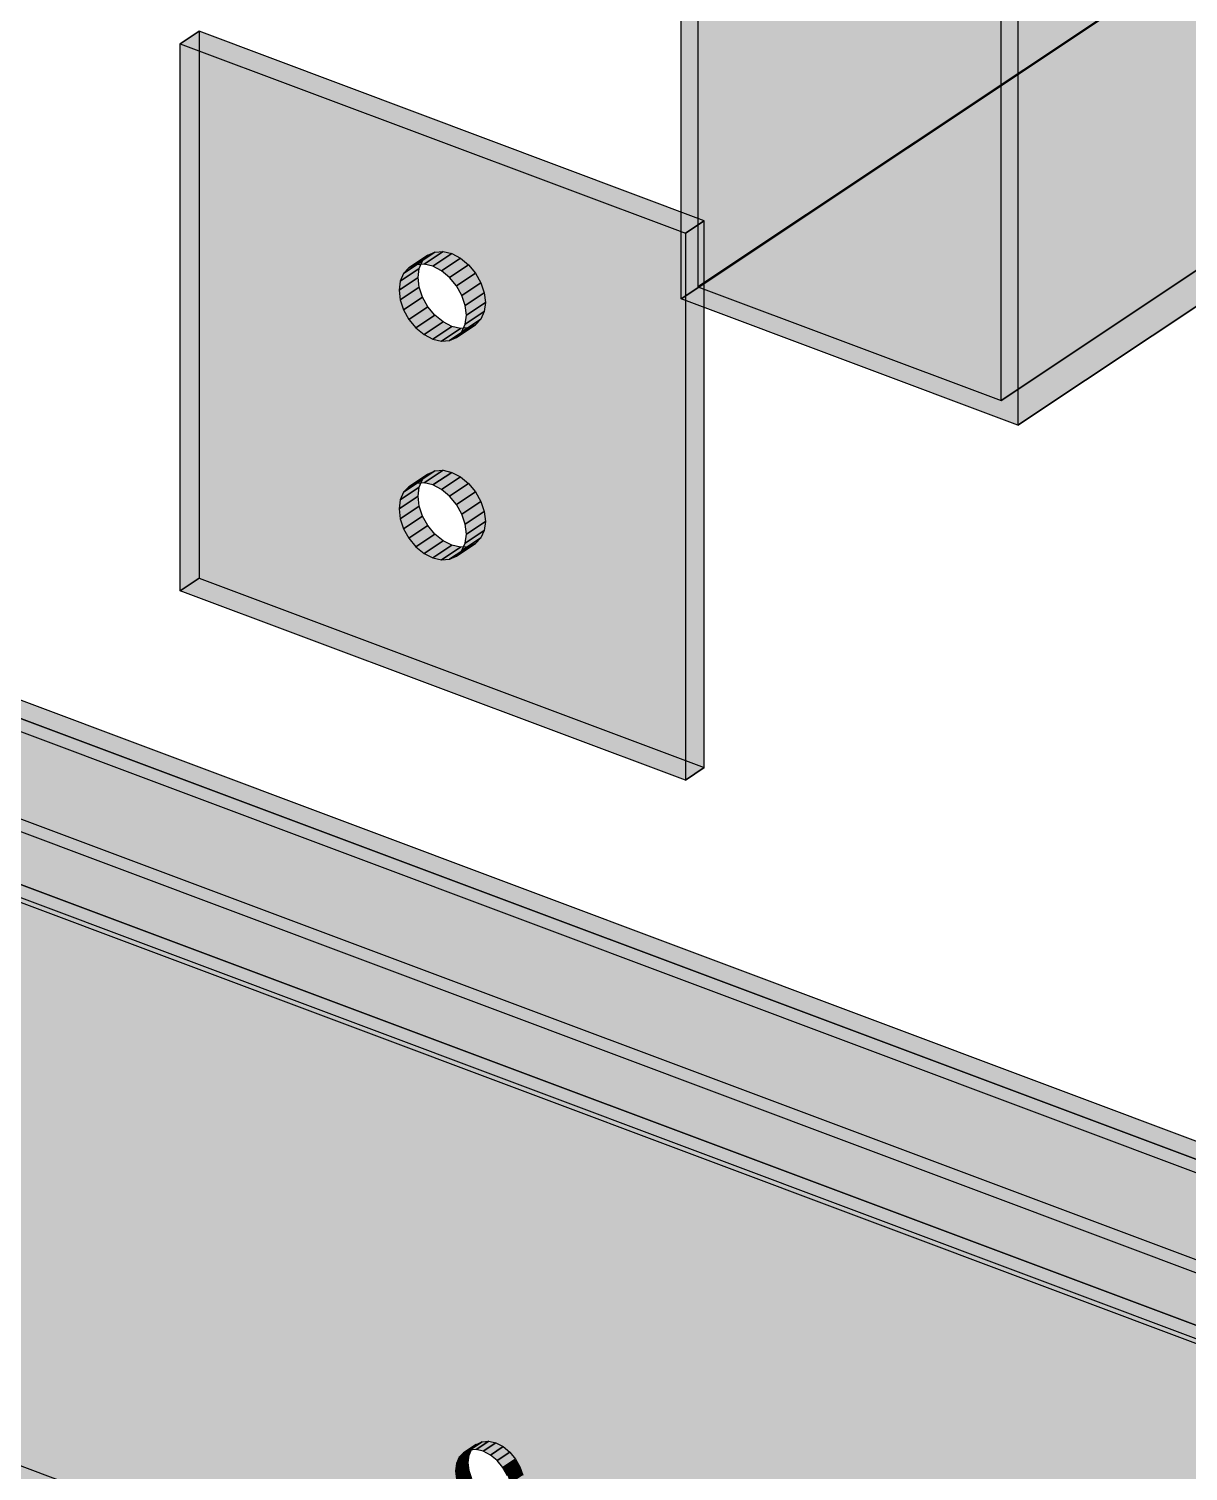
# Model space of a CAD drawing. Header units: millimetres. Extents: x 50 to 612415, y 2 to 4150.
# Drawn here: x 506437.7 to 506584.9, y 2681.4 to 2864.5 of the extents above; entities that cross this region are included whole.
import ezdxf

# ---------------------------------------------------------------- set-up
doc = ezdxf.new("R2010")
doc.units = ezdxf.units.MM
doc.layers.add('HATCH', color=8, linetype='Continuous', lineweight=9)
doc.layers.add('OUTLINE', color=7, linetype='Continuous', lineweight=25)

msp = doc.modelspace()

# ---------------------------------------------------------------- hatches: boundary and pattern name
at = {"layer": 'HATCH', "true_color": 0x46848e}
for points in [[(506520.516, 2830.237), (506520.516, 2888.11), (506899.023, 3140.448), (506899.023, 3082.575)], [(506522.655, 2884.994), (506522.655, 2831.75), (506901.162, 3084.088), (506901.162, 3137.332)], [(506563.285, 2872.072), (506563.285, 2814.198), (506941.792, 3066.536), (506941.792, 3124.41)], [(506561.147, 2817.315), (506561.147, 2870.559), (506939.654, 3122.897), (506939.654, 3069.653)], [(506456.897, 2793.174), (506456.897, 2862.623), (506459.303, 2864.227), (506459.303, 2794.778)], [(506521.051, 2838.565), (506521.051, 2769.117), (506523.457, 2770.721), (506523.457, 2840.169)], [(506485.95, 2834.167), (506485.27, 2833.463), (506487.676, 2835.067), (506488.355, 2835.771)], [(506491.998, 2825.352), (506492.678, 2826.056), (506495.084, 2827.659), (506494.404, 2826.955)], [(506485.95, 2806.388), (506485.27, 2805.684), (506487.676, 2807.288), (506488.355, 2807.992)], [(506491.998, 2797.572), (506492.678, 2798.276), (506495.084, 2799.88), (506494.404, 2799.176)]]:
    msp.add_hatch(color=145, dxfattribs=at).paths.add_polyline_path(points)
at = {"layer": 'HATCH', "true_color": 0x468f99}
for points in [[(506522.655, 2831.75), (506561.147, 2817.315), (506939.654, 3069.653), (506901.162, 3084.088)], [(506563.285, 2814.198), (506520.516, 2830.237), (506899.023, 3082.575), (506941.792, 3066.536)], [(506456.897, 2862.623), (506521.051, 2838.565), (506523.457, 2840.169), (506459.303, 2864.227)], [(506491.998, 2831.899), (506491.112, 2832.967), (506493.518, 2834.571), (506494.404, 2833.503)], [(506485.95, 2827.62), (506486.835, 2826.552), (506489.241, 2828.156), (506488.355, 2829.224)], [(506491.998, 2804.12), (506491.112, 2805.188), (506493.518, 2806.792), (506494.404, 2805.724)], [(506485.95, 2799.84), (506486.835, 2798.772), (506489.241, 2800.376), (506488.355, 2801.444)], [(506521.051, 2769.117), (506456.897, 2793.174), (506459.303, 2794.778), (506523.457, 2770.721)]]:
    msp.add_hatch(color=135, dxfattribs=at).paths.add_polyline_path(points)
at = {"layer": 'HATCH', "true_color": 0x617c87}
for points in [[(505686.838, 3037.056), (507734.839, 2269.056), (507757.293, 2284.025), (505709.292, 3052.025)], [(507734.839, 2266.741), (505686.838, 3034.741), (505709.292, 3049.71), (507757.293, 2281.71)], [(505707.688, 3048.641), (507755.689, 2280.641), (507757.293, 2281.71), (505709.292, 3049.71)], [(507770.034, 2262.529), (505693.344, 3041.288), (505694.948, 3042.357), (507771.638, 2263.598)], [(505685.235, 3035.987), (507733.236, 2267.986), (507734.839, 2269.056), (505686.838, 3037.056)], [(505787.025, 2923.977), (507676.353, 2215.479), (507677.956, 2216.548), (505788.629, 2925.046)], [(506496.302, 2683.439), (506495.389, 2683.912), (506496.993, 2684.981), (506497.906, 2684.509)], [(506497.884, 2681.858), (506497.153, 2682.739), (506498.757, 2683.808), (506499.488, 2682.927)]]:
    msp.add_hatch(color=145, dxfattribs=at).paths.add_polyline_path(points)
at = {"layer": 'HATCH', "true_color": 0x5b747f}
for points in [[(507757.293, 2284.025), (505709.292, 3052.025), (505709.292, 3049.71)], [(507757.293, 2274.765), (505709.292, 3049.71), (505709.292, 3042.765)], [(507757.293, 2274.765), (507757.293, 2281.71), (505709.292, 3049.71)], [(507757.293, 2284.025), (505709.292, 3049.71), (507757.293, 2281.71)], [(505707.688, 3041.696), (505707.688, 3048.641), (507755.689, 2273.696)], [(505707.688, 3048.641), (507755.689, 2280.641), (507755.689, 2273.696)], [(505709.292, 3039.293), (505694.948, 3042.357), (507771.638, 2263.598)], [(507757.293, 2274.765), (505709.292, 3042.765), (505709.292, 3039.293)], [(507770.034, 2262.529), (505693.344, 3041.288), (505707.688, 3038.224)], [(505707.688, 3038.224), (505707.688, 3041.696), (507755.689, 2273.696)], [(507755.689, 2273.696), (507755.689, 2270.223), (505707.688, 3038.224)], [(507755.689, 2270.223), (507770.034, 2262.529), (505707.688, 3038.224)], [(505709.292, 3039.293), (507757.293, 2271.293), (507757.293, 2274.765)], [(505709.292, 3039.293), (507771.638, 2263.598), (507757.293, 2271.293)], [(507734.839, 2269.056), (505686.838, 3037.056), (505686.838, 3024.324)], [(505686.838, 3034.741), (505686.838, 3037.056), (507734.839, 2269.056)], [(505685.235, 3023.255), (505685.235, 3035.987), (507733.236, 2267.986)], [(507734.839, 2266.741), (505686.838, 3034.741), (507734.839, 2269.056)], [(505686.838, 3024.324), (505674.414, 3015.847), (506700.147, 2613.081)], [(505686.838, 3024.324), (506700.147, 2613.081), (506700.511, 2615.94)], [(505686.838, 3024.324), (506700.511, 2615.94), (506701.579, 2618.332)], [(505686.838, 3024.324), (506701.579, 2618.332), (506703.278, 2620.092)], [(505686.838, 3024.324), (506703.278, 2620.092), (506705.493, 2621.101)], [(505686.838, 3024.324), (506705.493, 2621.101), (506708.072, 2621.29)], [(505686.838, 3024.324), (506708.072, 2621.29), (506710.839, 2620.646)], [(507734.839, 2269.056), (505686.838, 3024.324), (506710.839, 2620.646)], [(506698.543, 2612.012), (505672.81, 3014.778), (505685.235, 3023.255)], [(506698.907, 2614.871), (506698.543, 2612.012), (505685.235, 3023.255)], [(506699.975, 2617.262), (506698.907, 2614.871), (505685.235, 3023.255)], [(506701.674, 2619.022), (506699.975, 2617.262), (505685.235, 3023.255)], [(506703.889, 2620.031), (506701.674, 2619.022), (505685.235, 3023.255)], [(506706.468, 2620.221), (506703.889, 2620.031), (505685.235, 3023.255)], [(506709.235, 2619.577), (506706.468, 2620.221), (505685.235, 3023.255)], [(506709.235, 2619.577), (505685.235, 3023.255), (507733.236, 2267.986)], [(506495.389, 2683.912), (506067.698, 2844.296), (505672.81, 3014.778)], [(506495.389, 2683.912), (505672.81, 3014.778), (506701.674, 2602.653)], [(505672.81, 3014.778), (506699.975, 2605.688), (506701.674, 2602.653)], [(505672.81, 3014.778), (506698.907, 2608.88), (506699.975, 2605.688)], [(505672.81, 3014.778), (506698.543, 2612.012), (506698.907, 2608.88)], [(505674.414, 3015.847), (506069.302, 2845.366), (506496.993, 2684.981)], [(506703.278, 2603.722), (505674.414, 3015.847), (506496.993, 2684.981)], [(506703.278, 2603.722), (506701.579, 2606.757), (505674.414, 3015.847)], [(506701.579, 2606.757), (506700.511, 2609.949), (505674.414, 3015.847)], [(506700.511, 2609.949), (506700.147, 2613.081), (505674.414, 3015.847)], [(505788.629, 2913.587), (507677.956, 2216.548), (505788.629, 2925.046)], [(506495.389, 2683.912), (506068.611, 2843.824), (506067.698, 2844.296)], [(506069.302, 2845.366), (506070.215, 2844.893), (506496.993, 2684.981)], [(506070.215, 2844.893), (506071.066, 2844.192), (506496.993, 2684.981)], [(506071.066, 2844.192), (506071.797, 2843.311), (506496.993, 2684.981)], [(506495.389, 2683.912), (506069.462, 2843.123), (506068.611, 2843.824)], [(506495.389, 2683.912), (506070.193, 2842.242), (506069.462, 2843.123)], [(506495.389, 2683.912), (506070.753, 2841.241), (506070.193, 2842.242)], [(506071.797, 2843.311), (506072.357, 2842.31), (506496.993, 2684.981)], [(506072.357, 2842.31), (506072.71, 2841.256), (506496.993, 2684.981)], [(506495.389, 2683.912), (506071.106, 2840.187), (506070.753, 2841.241)], [(506072.71, 2841.256), (506072.83, 2840.223), (506493.465, 2682.485)], [(506072.71, 2841.256), (506493.465, 2682.485), (506493.585, 2683.428)], [(506072.71, 2841.256), (506493.585, 2683.428), (506493.937, 2684.217)], [(506072.71, 2841.256), (506493.937, 2684.217), (506494.498, 2684.798)], [(506072.71, 2841.256), (506494.498, 2684.798), (506495.229, 2685.131)], [(506072.71, 2841.256), (506495.229, 2685.131), (506496.08, 2685.194)], [(506072.71, 2841.256), (506496.08, 2685.194), (506496.993, 2684.981)], [(506491.861, 2681.416), (506071.226, 2839.154), (506071.106, 2840.187)], [(506491.981, 2682.359), (506491.861, 2681.416), (506071.106, 2840.187)], [(506492.334, 2683.148), (506491.981, 2682.359), (506071.106, 2840.187)], [(506492.894, 2683.729), (506492.334, 2683.148), (506071.106, 2840.187)], [(506493.625, 2684.062), (506492.894, 2683.729), (506071.106, 2840.187)], [(506494.476, 2684.124), (506493.625, 2684.062), (506071.106, 2840.187)], [(506495.389, 2683.912), (506494.476, 2684.124), (506071.106, 2840.187)], [(506071.106, 2838.21), (506071.226, 2839.154), (506491.981, 2680.382)], [(506071.226, 2839.154), (506491.861, 2681.416), (506491.981, 2680.382)], [(506493.585, 2681.451), (506072.71, 2839.279), (506072.357, 2838.49)], [(506493.585, 2681.451), (506072.83, 2840.223), (506072.71, 2839.279)], [(506493.585, 2681.451), (506493.465, 2682.485), (506072.83, 2840.223)], [(506069.302, 2837.726), (506072.71, 2813.477), (506496.993, 2657.202)], [(506493.585, 2681.451), (506070.215, 2837.514), (506069.302, 2837.726)], [(506496.993, 2677.342), (506069.302, 2837.726), (506496.993, 2657.202)], [(506494.498, 2679.396), (506493.937, 2680.398), (506069.302, 2837.726)], [(506495.229, 2678.515), (506494.498, 2679.396), (506069.302, 2837.726)], [(506493.937, 2680.398), (506493.585, 2681.451), (506069.302, 2837.726)], [(506496.08, 2677.815), (506495.229, 2678.515), (506069.302, 2837.726)], [(506496.993, 2677.342), (506496.08, 2677.815), (506069.302, 2837.726)], [(506069.462, 2836.507), (506070.193, 2836.84), (506491.981, 2680.382)], [(506070.193, 2836.84), (506070.753, 2837.421), (506491.981, 2680.382)], [(506493.585, 2681.451), (506071.066, 2837.576), (506070.215, 2837.514)], [(506070.753, 2837.421), (506071.106, 2838.21), (506491.981, 2680.382)], [(506493.585, 2681.451), (506071.797, 2837.909), (506071.066, 2837.576)], [(506493.585, 2681.451), (506072.357, 2838.49), (506071.797, 2837.909)], [(506067.698, 2836.657), (506068.611, 2836.445), (506491.981, 2680.382)], [(506495.389, 2656.133), (506067.698, 2836.657), (506495.389, 2676.273)], [(506067.698, 2836.657), (506492.334, 2679.328), (506492.894, 2678.327)], [(506067.698, 2836.657), (506492.894, 2678.327), (506493.625, 2677.446)], [(506067.698, 2836.657), (506491.981, 2680.382), (506492.334, 2679.328)], [(506067.698, 2836.657), (506493.625, 2677.446), (506494.476, 2676.745)], [(506067.698, 2836.657), (506494.476, 2676.745), (506495.389, 2676.273)], [(506068.611, 2836.445), (506069.462, 2836.507), (506491.981, 2680.382)], [(506703.278, 2603.722), (506496.993, 2684.981), (506497.906, 2684.509)], [(506496.302, 2683.439), (506495.389, 2683.912), (506701.674, 2602.653)], [(506497.153, 2682.739), (506496.302, 2683.439), (506701.674, 2602.653)], [(506703.278, 2603.722), (506497.906, 2684.509), (506498.757, 2683.808)], [(506703.278, 2603.722), (506498.757, 2683.808), (506499.488, 2682.927)], [(506703.278, 2603.722), (506499.488, 2682.927), (506500.049, 2681.926)], [(506491.861, 2681.416), (506491.981, 2680.382), (506493.585, 2681.451), (506493.465, 2682.485)], [(506497.884, 2681.858), (506497.153, 2682.739), (506701.674, 2602.653)], [(506498.445, 2680.856), (506497.884, 2681.858), (506701.674, 2602.653)], [(506703.278, 2603.722), (506500.049, 2681.926), (506500.401, 2680.872)]]:
    msp.add_hatch(color=147, dxfattribs=at).paths.add_polyline_path(points)
at = {"layer": 'HATCH', "true_color": 0x468690}
for points in [[(506522.655, 2884.994), (506520.516, 2830.237), (506520.516, 2888.11)], [(506522.655, 2884.994), (506522.655, 2831.75), (506520.516, 2830.237)], [(506563.285, 2872.072), (506563.285, 2814.198), (506561.147, 2817.315)], [(506563.285, 2872.072), (506561.147, 2817.315), (506561.147, 2870.559)], [(506459.303, 2864.227), (506459.303, 2794.778), (506487.676, 2835.067)], [(506459.303, 2864.227), (506487.676, 2835.067), (506488.355, 2835.771)], [(506459.303, 2864.227), (506488.355, 2835.771), (506489.241, 2836.175)], [(506459.303, 2864.227), (506489.241, 2836.175), (506490.273, 2836.251)], [(506459.303, 2864.227), (506490.273, 2836.251), (506491.38, 2835.993)], [(506459.303, 2864.227), (506491.38, 2835.993), (506492.487, 2835.42)], [(506459.303, 2864.227), (506492.487, 2835.42), (506493.518, 2834.571)], [(506523.457, 2840.169), (506459.303, 2864.227), (506493.518, 2834.571)], [(506485.27, 2833.463), (506456.897, 2793.174), (506456.897, 2862.623)], [(506485.95, 2834.167), (506485.27, 2833.463), (506456.897, 2862.623)], [(506486.835, 2834.571), (506485.95, 2834.167), (506456.897, 2862.623)], [(506487.867, 2834.647), (506486.835, 2834.571), (506456.897, 2862.623)], [(506488.974, 2834.389), (506487.867, 2834.647), (506456.897, 2862.623)], [(506490.081, 2833.817), (506488.974, 2834.389), (506456.897, 2862.623)], [(506491.112, 2832.967), (506490.081, 2833.817), (506456.897, 2862.623)], [(506491.112, 2832.967), (506456.897, 2862.623), (506521.051, 2838.565)], [(506491.112, 2824.948), (506521.051, 2838.565), (506521.051, 2769.117)], [(506491.112, 2824.948), (506491.998, 2825.352), (506521.051, 2838.565)], [(506491.998, 2831.899), (506491.112, 2832.967), (506521.051, 2838.565)], [(506491.998, 2825.352), (506492.678, 2826.056), (506521.051, 2838.565)], [(506492.678, 2830.686), (506491.998, 2831.899), (506521.051, 2838.565)], [(506492.678, 2826.056), (506493.105, 2827.012), (506521.051, 2838.565)], [(506493.105, 2829.409), (506492.678, 2830.686), (506521.051, 2838.565)], [(506493.105, 2827.012), (506493.251, 2828.156), (506521.051, 2838.565)], [(506493.251, 2828.156), (506493.105, 2829.409), (506521.051, 2838.565)], [(506523.457, 2770.721), (506523.457, 2840.169), (506493.518, 2826.552)], [(506523.457, 2840.169), (506494.404, 2826.955), (506493.518, 2826.552)], [(506523.457, 2840.169), (506493.518, 2834.571), (506494.404, 2833.503)], [(506523.457, 2840.169), (506495.084, 2827.659), (506494.404, 2826.955)], [(506523.457, 2840.169), (506494.404, 2833.503), (506495.084, 2832.289)], [(506523.457, 2840.169), (506495.511, 2828.616), (506495.084, 2827.659)], [(506523.457, 2840.169), (506495.084, 2832.289), (506495.511, 2831.012)], [(506523.457, 2840.169), (506495.657, 2829.76), (506495.511, 2828.616)], [(506523.457, 2840.169), (506495.511, 2831.012), (506495.657, 2829.76)], [(506459.303, 2794.778), (506487.248, 2834.111), (506487.676, 2835.067)], [(506485.27, 2833.463), (506484.843, 2832.507), (506456.897, 2793.174)], [(506459.303, 2794.778), (506487.103, 2832.967), (506487.248, 2834.111)], [(506484.843, 2832.507), (506484.697, 2831.363), (506456.897, 2793.174)], [(506456.897, 2793.174), (506484.697, 2831.363), (506484.843, 2830.11)], [(506487.248, 2831.714), (506487.103, 2832.967), (506459.303, 2794.778)], [(506487.248, 2831.714), (506459.303, 2794.778), (506487.103, 2805.188)], [(506484.697, 2831.363), (506484.843, 2830.11), (506487.248, 2831.714), (506487.103, 2832.967)], [(506487.248, 2831.714), (506487.103, 2805.188), (506487.248, 2806.331)], [(506487.248, 2831.714), (506487.248, 2806.331), (506487.676, 2807.288)], [(506487.248, 2831.714), (506487.676, 2807.288), (506488.355, 2807.992)], [(506487.248, 2831.714), (506488.355, 2807.992), (506489.241, 2808.396)], [(506487.248, 2831.714), (506489.241, 2808.396), (506490.273, 2808.471)], [(506487.248, 2831.714), (506490.273, 2808.471), (506491.38, 2808.214)], [(506487.248, 2831.714), (506491.38, 2808.214), (506492.487, 2807.641)], [(506487.248, 2831.714), (506492.487, 2807.641), (506493.518, 2806.792)], [(506487.248, 2831.714), (506495.084, 2804.51), (506495.511, 2803.233)], [(506487.248, 2831.714), (506493.518, 2806.792), (506494.404, 2805.724)], [(506487.248, 2831.714), (506494.404, 2805.724), (506495.084, 2804.51)], [(506487.676, 2830.437), (506487.248, 2831.714), (506495.511, 2803.233)], [(506520.516, 2830.237), (506522.655, 2831.75), (506561.147, 2817.315)], [(506484.697, 2803.584), (506456.897, 2793.174), (506484.843, 2830.11)], [(506484.843, 2804.728), (506484.697, 2803.584), (506484.843, 2830.11)], [(506485.27, 2805.684), (506484.843, 2804.728), (506484.843, 2830.11)], [(506485.95, 2806.388), (506485.27, 2805.684), (506484.843, 2830.11)], [(506486.835, 2806.792), (506485.95, 2806.388), (506484.843, 2830.11)], [(506487.867, 2806.867), (506486.835, 2806.792), (506484.843, 2830.11)], [(506488.974, 2806.61), (506487.867, 2806.867), (506484.843, 2830.11)], [(506490.081, 2806.037), (506488.974, 2806.61), (506484.843, 2830.11)], [(506491.112, 2805.188), (506490.081, 2806.037), (506484.843, 2830.11)], [(506493.105, 2801.629), (506492.678, 2802.906), (506484.843, 2830.11)], [(506491.998, 2804.12), (506491.112, 2805.188), (506484.843, 2830.11)], [(506492.678, 2802.906), (506491.998, 2804.12), (506484.843, 2830.11)], [(506493.105, 2801.629), (506484.843, 2830.11), (506485.27, 2828.834)], [(506488.355, 2829.224), (506487.676, 2830.437), (506495.511, 2803.233)], [(506493.251, 2828.156), (506493.105, 2829.409), (506495.511, 2831.012), (506495.657, 2829.76)], [(506563.285, 2814.198), (506520.516, 2830.237), (506561.147, 2817.315)], [(506493.105, 2801.629), (506485.27, 2828.834), (506485.95, 2827.62)], [(506493.105, 2801.629), (506485.95, 2827.62), (506521.051, 2769.117)], [(506485.95, 2827.62), (506486.835, 2826.552), (506521.051, 2769.117)], [(506523.457, 2770.721), (506488.355, 2829.224), (506495.511, 2803.233)], [(506523.457, 2770.721), (506489.241, 2828.156), (506488.355, 2829.224)], [(506523.457, 2770.721), (506490.273, 2827.306), (506489.241, 2828.156)], [(506486.835, 2826.552), (506487.867, 2825.702), (506521.051, 2769.117)], [(506523.457, 2770.721), (506491.38, 2826.733), (506490.273, 2827.306)], [(506523.457, 2770.721), (506492.487, 2826.476), (506491.38, 2826.733)], [(506523.457, 2770.721), (506493.518, 2826.552), (506492.487, 2826.476)], [(506487.867, 2825.702), (506488.974, 2825.13), (506521.051, 2769.117)], [(506488.974, 2825.13), (506490.081, 2824.872), (506521.051, 2769.117)], [(506490.081, 2824.872), (506491.112, 2824.948), (506521.051, 2769.117)], [(506487.248, 2803.935), (506487.103, 2805.188), (506459.303, 2794.778)], [(506487.676, 2802.658), (506487.248, 2803.935), (506459.303, 2794.778)], [(506484.697, 2803.584), (506484.843, 2802.331), (506487.248, 2803.935), (506487.103, 2805.188)], [(506456.897, 2793.174), (506484.697, 2803.584), (506484.843, 2802.331)], [(506456.897, 2793.174), (506484.843, 2802.331), (506485.27, 2801.054)], [(506488.355, 2801.444), (506487.676, 2802.658), (506459.303, 2794.778)], [(506493.251, 2800.376), (506493.105, 2801.629), (506495.511, 2803.233), (506495.657, 2801.98)], [(506523.457, 2770.721), (506495.511, 2803.233), (506495.657, 2801.98)], [(506523.457, 2770.721), (506495.657, 2801.98), (506495.511, 2800.836)], [(506456.897, 2793.174), (506485.27, 2801.054), (506485.95, 2799.84)], [(506489.241, 2800.376), (506488.355, 2801.444), (506459.303, 2794.778)], [(506489.241, 2800.376), (506459.303, 2794.778), (506523.457, 2770.721)], [(506523.457, 2770.721), (506490.273, 2799.527), (506489.241, 2800.376)], [(506493.251, 2800.376), (506493.105, 2801.629), (506521.051, 2769.117)], [(506493.105, 2799.233), (506493.251, 2800.376), (506521.051, 2769.117)], [(506523.457, 2770.721), (506495.511, 2800.836), (506495.084, 2799.88)], [(506456.897, 2793.174), (506485.95, 2799.84), (506486.835, 2798.772)], [(506521.051, 2769.117), (506456.897, 2793.174), (506486.835, 2798.772)], [(506486.835, 2798.772), (506487.867, 2797.923), (506521.051, 2769.117)], [(506523.457, 2770.721), (506491.38, 2798.954), (506490.273, 2799.527)], [(506523.457, 2770.721), (506492.487, 2798.697), (506491.38, 2798.954)], [(506491.998, 2797.572), (506492.678, 2798.276), (506521.051, 2769.117)], [(506523.457, 2770.721), (506493.518, 2798.772), (506492.487, 2798.697)], [(506492.678, 2798.276), (506493.105, 2799.233), (506521.051, 2769.117)], [(506523.457, 2770.721), (506494.404, 2799.176), (506493.518, 2798.772)], [(506523.457, 2770.721), (506495.084, 2799.88), (506494.404, 2799.176)], [(506487.867, 2797.923), (506488.974, 2797.35), (506521.051, 2769.117)], [(506488.974, 2797.35), (506490.081, 2797.093), (506521.051, 2769.117)], [(506490.081, 2797.093), (506491.112, 2797.169), (506521.051, 2769.117)], [(506491.112, 2797.169), (506491.998, 2797.572), (506521.051, 2769.117)]]:
    msp.add_hatch(color=145, dxfattribs=at).paths.add_polyline_path(points)
at = {"layer": 'HATCH', "true_color": 0x468089}
for points in [[(506485.27, 2833.463), (506484.843, 2832.507), (506487.248, 2834.111), (506487.676, 2835.067)], [(506492.678, 2826.056), (506493.105, 2827.012), (506495.511, 2828.616), (506495.084, 2827.659)], [(506485.27, 2805.684), (506484.843, 2804.728), (506487.248, 2806.331), (506487.676, 2807.288)], [(506492.678, 2798.276), (506493.105, 2799.233), (506495.511, 2800.836), (506495.084, 2799.88)]]:
    msp.add_hatch(color=137, dxfattribs=at).paths.add_polyline_path(points)
at = {"layer": 'HATCH', "true_color": 0x468892}
for points in [[(506486.835, 2834.571), (506485.95, 2834.167), (506488.355, 2835.771), (506489.241, 2836.175)], [(506491.112, 2824.948), (506491.998, 2825.352), (506494.404, 2826.955), (506493.518, 2826.552)], [(506486.835, 2806.792), (506485.95, 2806.388), (506488.355, 2807.992), (506489.241, 2808.396)], [(506491.112, 2797.169), (506491.998, 2797.572), (506494.404, 2799.176), (506493.518, 2798.772)]]:
    msp.add_hatch(color=145, dxfattribs=at).paths.add_polyline_path(points)
at = {"layer": 'HATCH', "true_color": 0x468b96}
for points in [[(506487.867, 2834.647), (506486.835, 2834.571), (506489.241, 2836.175), (506490.273, 2836.251)], [(506490.081, 2824.872), (506491.112, 2824.948), (506493.518, 2826.552), (506492.487, 2826.476)], [(506487.867, 2806.867), (506486.835, 2806.792), (506489.241, 2808.396), (506490.273, 2808.471)], [(506490.081, 2797.093), (506491.112, 2797.169), (506493.518, 2798.772), (506492.487, 2798.697)]]:
    msp.add_hatch(color=145, dxfattribs=at).paths.add_polyline_path(points)
at = {"layer": 'HATCH', "true_color": 0x468e98}
for points in [[(506488.974, 2834.389), (506487.867, 2834.647), (506490.273, 2836.251), (506491.38, 2835.993)], [(506488.974, 2825.13), (506490.081, 2824.872), (506492.487, 2826.476), (506491.38, 2826.733)], [(506488.974, 2806.61), (506487.867, 2806.867), (506490.273, 2808.471), (506491.38, 2808.214)], [(506488.974, 2797.35), (506490.081, 2797.093), (506492.487, 2798.697), (506491.38, 2798.954)]]:
    msp.add_hatch(color=145, dxfattribs=at).paths.add_polyline_path(points)
at = {"layer": 'HATCH', "true_color": 0x468f9a}
for points in [[(506490.081, 2833.817), (506488.974, 2834.389), (506491.38, 2835.993), (506492.487, 2835.42)], [(506491.112, 2832.967), (506490.081, 2833.817), (506492.487, 2835.42), (506493.518, 2834.571)], [(506486.835, 2826.552), (506487.867, 2825.702), (506490.273, 2827.306), (506489.241, 2828.156)], [(506487.867, 2825.702), (506488.974, 2825.13), (506491.38, 2826.733), (506490.273, 2827.306)], [(506490.081, 2806.037), (506488.974, 2806.61), (506491.38, 2808.214), (506492.487, 2807.641)], [(506491.112, 2805.188), (506490.081, 2806.037), (506492.487, 2807.641), (506493.518, 2806.792)], [(506486.835, 2798.772), (506487.867, 2797.923), (506490.273, 2799.527), (506489.241, 2800.376)], [(506487.867, 2797.923), (506488.974, 2797.35), (506491.38, 2798.954), (506490.273, 2799.527)]]:
    msp.add_hatch(color=135, dxfattribs=at).paths.add_polyline_path(points)
at = {"layer": 'HATCH', "true_color": 0x46828c}
for points in [[(506484.843, 2832.507), (506484.697, 2831.363), (506487.103, 2832.967), (506487.248, 2834.111)], [(506493.105, 2827.012), (506493.251, 2828.156), (506495.657, 2829.76), (506495.511, 2828.616)], [(506484.843, 2804.728), (506484.697, 2803.584), (506487.103, 2805.188), (506487.248, 2806.331)], [(506493.105, 2799.233), (506493.251, 2800.376), (506495.657, 2801.98), (506495.511, 2800.836)]]:
    msp.add_hatch(color=145, dxfattribs=at).paths.add_polyline_path(points)
at = {"layer": 'HATCH', "true_color": 0x468d97}
for points in [[(506492.678, 2830.686), (506491.998, 2831.899), (506494.404, 2833.503), (506495.084, 2832.289)], [(506485.27, 2828.834), (506485.95, 2827.62), (506488.355, 2829.224), (506487.676, 2830.437)], [(506492.678, 2802.906), (506491.998, 2804.12), (506494.404, 2805.724), (506495.084, 2804.51)], [(506485.27, 2801.054), (506485.95, 2799.84), (506488.355, 2801.444), (506487.676, 2802.658)]]:
    msp.add_hatch(color=145, dxfattribs=at).paths.add_polyline_path(points)
at = {"layer": 'HATCH', "true_color": 0x468a94}
for points in [[(506484.843, 2830.11), (506485.27, 2828.834), (506487.676, 2830.437), (506487.248, 2831.714)], [(506493.105, 2829.409), (506492.678, 2830.686), (506495.084, 2832.289), (506495.511, 2831.012)], [(506484.843, 2802.331), (506485.27, 2801.054), (506487.676, 2802.658), (506487.248, 2803.935)], [(506493.105, 2801.629), (506492.678, 2802.906), (506495.084, 2804.51), (506495.511, 2803.233)]]:
    msp.add_hatch(color=145, dxfattribs=at).paths.add_polyline_path(points)
at = {"layer": 'HATCH', "true_color": 0x5a737d}
msp.add_hatch(color=147, dxfattribs=at).paths.add_polyline_path([(506492.894, 2683.729), (506492.334, 2683.148), (506493.937, 2684.217), (506494.498, 2684.798)])
at = {"layer": 'HATCH', "true_color": 0x5c7681}
msp.add_hatch(color=155, dxfattribs=at).paths.add_polyline_path([(506493.625, 2684.062), (506492.894, 2683.729), (506494.498, 2684.798), (506495.229, 2685.131)])
at = {"layer": 'HATCH', "true_color": 0x5f7984}
msp.add_hatch(color=155, dxfattribs=at).paths.add_polyline_path([(506494.476, 2684.124), (506493.625, 2684.062), (506495.229, 2685.131), (506496.08, 2685.194)])
at = {"layer": 'HATCH', "true_color": 0x607b86}
msp.add_hatch(color=155, dxfattribs=at).paths.add_polyline_path([(506495.389, 2683.912), (506494.476, 2684.124), (506496.08, 2685.194), (506496.993, 2684.981)])
at = {"layer": 'HATCH', "true_color": 0x58717b}
msp.add_hatch(color=147, dxfattribs=at).paths.add_polyline_path([(506491.981, 2682.359), (506491.861, 2681.416), (506493.465, 2682.485), (506493.585, 2683.428)])
at = {"layer": 'HATCH', "true_color": 0x576f79}
msp.add_hatch(color=147, dxfattribs=at).paths.add_polyline_path([(506492.334, 2683.148), (506491.981, 2682.359), (506493.585, 2683.428), (506493.937, 2684.217)])
at = {"layer": 'HATCH', "true_color": 0x617c88}
msp.add_hatch(color=145, dxfattribs=at).paths.add_polyline_path([(506497.153, 2682.739), (506496.302, 2683.439), (506497.906, 2684.509), (506498.757, 2683.808)])
at = {"layer": 'HATCH', "true_color": 0x607a85}
msp.add_hatch(color=155, dxfattribs=at).paths.add_polyline_path([(506498.445, 2680.856), (506497.884, 2681.858), (506499.488, 2682.927), (506500.049, 2681.926)])
at = {"layer": 'HATCH', "true_color": 0x5e7783}
for points in [[(506491.981, 2680.382), (506492.334, 2679.328), (506493.937, 2680.398), (506493.585, 2681.451)], [(506498.797, 2679.803), (506498.445, 2680.856), (506500.049, 2681.926), (506500.401, 2680.872)]]:
    msp.add_hatch(color=155, dxfattribs=at).paths.add_polyline_path(points)

# ---------------------------------------------------------------- linework, layer by layer
at = {"layer": 'OUTLINE', "color": 139, "true_color": 0x42544a}
for p, q in [((506901.162, 3084.088), (506522.655, 2831.75)), ((506522.655, 2831.75), (506901.162, 3084.088)), ((506520.516, 2830.237), (506899.023, 3082.575)), ((506899.023, 3082.575), (506520.516, 2830.237)), ((506561.147, 2817.315), (506939.654, 3069.653)), ((506939.654, 3069.653), (506561.147, 2817.315)), ((506941.792, 3066.536), (506563.285, 2814.198)), ((506563.285, 2814.198), (506941.792, 3066.536)), ((507757.293, 2284.025), (505709.292, 3052.025)), ((507757.293, 2284.025), (505709.292, 3052.025)), ((507757.293, 2281.71), (505709.292, 3049.71)), ((505709.292, 3049.71), (507757.293, 2281.71)), ((507757.293, 2281.71), (505709.292, 3049.71)), ((505709.292, 3049.71), (507757.293, 2281.71)), ((505707.688, 3048.641), (507755.689, 2280.641)), ((505707.688, 3048.641), (507755.689, 2280.641)), ((505694.948, 3042.357), (507771.638, 2263.598)), ((505694.948, 3042.357), (507771.638, 2263.598)), ((507770.034, 2262.529), (505693.344, 3041.288)), ((507770.034, 2262.529), (505693.344, 3041.288)), ((507734.839, 2269.056), (505686.838, 3037.056)), ((505686.838, 3037.056), (507734.839, 2269.056)), ((505686.838, 3037.056), (507734.839, 2269.056)), ((507734.839, 2269.056), (505686.838, 3037.056)), ((505685.235, 3035.987), (507733.236, 2267.986)), ((505685.235, 3035.987), (507733.236, 2267.986)), ((507734.839, 2266.741), (505686.838, 3034.741)), ((507734.839, 2266.741), (505686.838, 3034.741)), ((507677.956, 2216.548), (505788.629, 2925.046)), ((507677.956, 2216.548), (505788.629, 2925.046)), ((506520.516, 2830.237), (506520.516, 2888.11)), ((506520.516, 2830.237), (506520.516, 2888.11)), ((506522.655, 2884.994), (506522.655, 2831.75)), ((506522.655, 2884.994), (506522.655, 2831.75)), ((506563.285, 2872.072), (506563.285, 2814.198)), ((506563.285, 2872.072), (506563.285, 2814.198)), ((506561.147, 2817.315), (506561.147, 2870.559)), ((506561.147, 2817.315), (506561.147, 2870.559)), ((506456.897, 2862.623), (506459.303, 2864.227)), ((506459.303, 2864.227), (506456.897, 2862.623)), ((506459.303, 2864.227), (506459.303, 2794.778)), ((506459.303, 2864.227), (506459.303, 2794.778)), ((506523.457, 2840.169), (506459.303, 2864.227)), ((506523.457, 2840.169), (506459.303, 2864.227)), ((506456.897, 2793.174), (506456.897, 2862.623)), ((506456.897, 2793.174), (506456.897, 2862.623)), ((506456.897, 2862.623), (506521.051, 2838.565)), ((506456.897, 2862.623), (506521.051, 2838.565)), ((506521.051, 2838.565), (506523.457, 2840.169)), ((506523.457, 2840.169), (506521.051, 2838.565)), ((506521.051, 2838.565), (506521.051, 2769.117)), ((506521.051, 2838.565), (506521.051, 2769.117)), ((506523.457, 2770.721), (506523.457, 2840.169)), ((506523.457, 2770.721), (506523.457, 2840.169)), ((506487.676, 2835.067), (506485.27, 2833.463)), ((506485.27, 2833.463), (506487.676, 2835.067)), ((506488.355, 2835.771), (506485.95, 2834.167)), ((506485.95, 2834.167), (506488.355, 2835.771)), ((506489.241, 2836.175), (506486.835, 2834.571)), ((506486.835, 2834.571), (506489.241, 2836.175)), ((506487.248, 2834.111), (506487.676, 2835.067)), ((506487.248, 2834.111), (506487.676, 2835.067)), ((506487.676, 2835.067), (506488.355, 2835.771)), ((506487.676, 2835.067), (506488.355, 2835.771)), ((506490.273, 2836.251), (506487.867, 2834.647)), ((506487.867, 2834.647), (506490.273, 2836.251)), ((506488.355, 2835.771), (506489.241, 2836.175)), ((506488.355, 2835.771), (506489.241, 2836.175)), ((506491.38, 2835.993), (506488.974, 2834.389)), ((506488.974, 2834.389), (506491.38, 2835.993)), ((506489.241, 2836.175), (506490.273, 2836.251)), ((506489.241, 2836.175), (506490.273, 2836.251)), ((506492.487, 2835.42), (506490.081, 2833.817)), ((506490.081, 2833.817), (506492.487, 2835.42)), ((506490.273, 2836.251), (506491.38, 2835.993)), ((506490.273, 2836.251), (506491.38, 2835.993)), ((506491.38, 2835.993), (506492.487, 2835.42)), ((506491.38, 2835.993), (506492.487, 2835.42)), ((506492.487, 2835.42), (506493.518, 2834.571)), ((506492.487, 2835.42), (506493.518, 2834.571)), ((506487.248, 2834.111), (506484.843, 2832.507)), ((506484.843, 2832.507), (506487.248, 2834.111)), ((506485.27, 2833.463), (506484.843, 2832.507)), ((506485.27, 2833.463), (506484.843, 2832.507)), ((506485.95, 2834.167), (506485.27, 2833.463)), ((506485.95, 2834.167), (506485.27, 2833.463)), ((506486.835, 2834.571), (506485.95, 2834.167)), ((506486.835, 2834.571), (506485.95, 2834.167)), ((506487.867, 2834.647), (506486.835, 2834.571)), ((506487.867, 2834.647), (506486.835, 2834.571)), ((506487.103, 2832.967), (506487.248, 2834.111)), ((506487.103, 2832.967), (506487.248, 2834.111)), ((506488.974, 2834.389), (506487.867, 2834.647)), ((506488.974, 2834.389), (506487.867, 2834.647)), ((506490.081, 2833.817), (506488.974, 2834.389)), ((506490.081, 2833.817), (506488.974, 2834.389)), ((506491.112, 2832.967), (506490.081, 2833.817)), ((506491.112, 2832.967), (506490.081, 2833.817)), ((506493.518, 2834.571), (506491.112, 2832.967)), ((506491.112, 2832.967), (506493.518, 2834.571)), ((506494.404, 2833.503), (506491.998, 2831.899)), ((506491.998, 2831.899), (506494.404, 2833.503)), ((506493.518, 2834.571), (506494.404, 2833.503)), ((506493.518, 2834.571), (506494.404, 2833.503)), ((506494.404, 2833.503), (506495.084, 2832.289)), ((506494.404, 2833.503), (506495.084, 2832.289)), ((506487.103, 2832.967), (506484.697, 2831.363)), ((506484.697, 2831.363), (506487.103, 2832.967)), ((506484.843, 2832.507), (506484.697, 2831.363)), ((506484.843, 2832.507), (506484.697, 2831.363)), ((506484.697, 2831.363), (506484.843, 2830.11)), ((506484.697, 2831.363), (506484.843, 2830.11)), ((506487.248, 2831.714), (506484.843, 2830.11)), ((506484.843, 2830.11), (506487.248, 2831.714)), ((506487.248, 2831.714), (506487.103, 2832.967)), ((506487.248, 2831.714), (506487.103, 2832.967)), ((506487.676, 2830.437), (506487.248, 2831.714)), ((506487.676, 2830.437), (506487.248, 2831.714)), ((506491.998, 2831.899), (506491.112, 2832.967)), ((506491.998, 2831.899), (506491.112, 2832.967)), ((506492.678, 2830.686), (506491.998, 2831.899)), ((506492.678, 2830.686), (506491.998, 2831.899)), ((506492.678, 2830.686), (506495.084, 2832.289)), ((506495.084, 2832.289), (506492.678, 2830.686)), ((506495.084, 2832.289), (506495.511, 2831.012)), ((506495.084, 2832.289), (506495.511, 2831.012)), ((506522.655, 2831.75), (506561.147, 2817.315)), ((506522.655, 2831.75), (506561.147, 2817.315)), ((506484.843, 2830.11), (506485.27, 2828.834)), ((506484.843, 2830.11), (506485.27, 2828.834)), ((506487.676, 2830.437), (506485.27, 2828.834)), ((506485.27, 2828.834), (506487.676, 2830.437)), ((506488.355, 2829.224), (506487.676, 2830.437)), ((506488.355, 2829.224), (506487.676, 2830.437)), ((506493.105, 2829.409), (506492.678, 2830.686)), ((506493.105, 2829.409), (506492.678, 2830.686)), ((506493.105, 2829.409), (506495.511, 2831.012)), ((506495.511, 2831.012), (506493.105, 2829.409)), ((506493.251, 2828.156), (506493.105, 2829.409)), ((506493.251, 2828.156), (506493.105, 2829.409)), ((506493.251, 2828.156), (506495.657, 2829.76)), ((506495.657, 2829.76), (506493.251, 2828.156)), ((506495.511, 2831.012), (506495.657, 2829.76)), ((506495.511, 2831.012), (506495.657, 2829.76)), ((506495.657, 2829.76), (506495.511, 2828.616)), ((506495.657, 2829.76), (506495.511, 2828.616)), ((506563.285, 2814.198), (506520.516, 2830.237)), ((506563.285, 2814.198), (506520.516, 2830.237)), ((506485.27, 2828.834), (506485.95, 2827.62)), ((506485.27, 2828.834), (506485.95, 2827.62)), ((506485.95, 2827.62), (506488.355, 2829.224)), ((506488.355, 2829.224), (506485.95, 2827.62)), ((506485.95, 2827.62), (506486.835, 2826.552)), ((506485.95, 2827.62), (506486.835, 2826.552)), ((506486.835, 2826.552), (506489.241, 2828.156)), ((506489.241, 2828.156), (506486.835, 2826.552)), ((506489.241, 2828.156), (506488.355, 2829.224)), ((506489.241, 2828.156), (506488.355, 2829.224)), ((506490.273, 2827.306), (506489.241, 2828.156)), ((506490.273, 2827.306), (506489.241, 2828.156)), ((506492.678, 2826.056), (506495.084, 2827.659)), ((506495.084, 2827.659), (506492.678, 2826.056)), ((506493.105, 2827.012), (506495.511, 2828.616)), ((506495.511, 2828.616), (506493.105, 2827.012)), ((506493.105, 2827.012), (506493.251, 2828.156)), ((506493.105, 2827.012), (506493.251, 2828.156)), ((506495.084, 2827.659), (506494.404, 2826.955)), ((506495.084, 2827.659), (506494.404, 2826.955)), ((506495.511, 2828.616), (506495.084, 2827.659)), ((506495.511, 2828.616), (506495.084, 2827.659)), ((506486.835, 2826.552), (506487.867, 2825.702)), ((506486.835, 2826.552), (506487.867, 2825.702)), ((506487.867, 2825.702), (506490.273, 2827.306)), ((506490.273, 2827.306), (506487.867, 2825.702)), ((506488.974, 2825.13), (506491.38, 2826.733)), ((506491.38, 2826.733), (506488.974, 2825.13)), ((506490.081, 2824.872), (506492.487, 2826.476)), ((506492.487, 2826.476), (506490.081, 2824.872)), ((506491.38, 2826.733), (506490.273, 2827.306)), ((506491.38, 2826.733), (506490.273, 2827.306)), ((506491.112, 2824.948), (506493.518, 2826.552)), ((506493.518, 2826.552), (506491.112, 2824.948)), ((506492.487, 2826.476), (506491.38, 2826.733)), ((506492.487, 2826.476), (506491.38, 2826.733)), ((506491.998, 2825.352), (506494.404, 2826.955)), ((506494.404, 2826.955), (506491.998, 2825.352)), ((506491.998, 2825.352), (506492.678, 2826.056)), ((506491.998, 2825.352), (506492.678, 2826.056)), ((506493.518, 2826.552), (506492.487, 2826.476)), ((506493.518, 2826.552), (506492.487, 2826.476)), ((506492.678, 2826.056), (506493.105, 2827.012)), ((506492.678, 2826.056), (506493.105, 2827.012)), ((506494.404, 2826.955), (506493.518, 2826.552)), ((506494.404, 2826.955), (506493.518, 2826.552)), ((506487.867, 2825.702), (506488.974, 2825.13)), ((506487.867, 2825.702), (506488.974, 2825.13)), ((506488.974, 2825.13), (506490.081, 2824.872)), ((506488.974, 2825.13), (506490.081, 2824.872)), ((506490.081, 2824.872), (506491.112, 2824.948)), ((506490.081, 2824.872), (506491.112, 2824.948)), ((506491.112, 2824.948), (506491.998, 2825.352)), ((506491.112, 2824.948), (506491.998, 2825.352)), ((506488.355, 2807.992), (506485.95, 2806.388)), ((506485.95, 2806.388), (506488.355, 2807.992)), ((506489.241, 2808.396), (506486.835, 2806.792)), ((506486.835, 2806.792), (506489.241, 2808.396)), ((506487.676, 2807.288), (506488.355, 2807.992)), ((506487.676, 2807.288), (506488.355, 2807.992)), ((506490.273, 2808.471), (506487.867, 2806.867)), ((506487.867, 2806.867), (506490.273, 2808.471)), ((506488.355, 2807.992), (506489.241, 2808.396)), ((506488.355, 2807.992), (506489.241, 2808.396)), ((506491.38, 2808.214), (506488.974, 2806.61)), ((506488.974, 2806.61), (506491.38, 2808.214)), ((506489.241, 2808.396), (506490.273, 2808.471)), ((506489.241, 2808.396), (506490.273, 2808.471)), ((506492.487, 2807.641), (506490.081, 2806.037)), ((506490.081, 2806.037), (506492.487, 2807.641)), ((506490.273, 2808.471), (506491.38, 2808.214)), ((506490.273, 2808.471), (506491.38, 2808.214)), ((506491.38, 2808.214), (506492.487, 2807.641)), ((506491.38, 2808.214), (506492.487, 2807.641)), ((506492.487, 2807.641), (506493.518, 2806.792)), ((506492.487, 2807.641), (506493.518, 2806.792)), ((506487.248, 2806.331), (506484.843, 2804.728)), ((506484.843, 2804.728), (506487.248, 2806.331)), ((506485.27, 2805.684), (506484.843, 2804.728)), ((506485.27, 2805.684), (506484.843, 2804.728)), ((506487.676, 2807.288), (506485.27, 2805.684)), ((506485.27, 2805.684), (506487.676, 2807.288)), ((506485.95, 2806.388), (506485.27, 2805.684)), ((506485.95, 2806.388), (506485.27, 2805.684)), ((506486.835, 2806.792), (506485.95, 2806.388)), ((506486.835, 2806.792), (506485.95, 2806.388)), ((506487.867, 2806.867), (506486.835, 2806.792)), ((506487.867, 2806.867), (506486.835, 2806.792)), ((506487.103, 2805.188), (506487.248, 2806.331)), ((506487.103, 2805.188), (506487.248, 2806.331)), ((506487.248, 2806.331), (506487.676, 2807.288)), ((506487.248, 2806.331), (506487.676, 2807.288)), ((506488.974, 2806.61), (506487.867, 2806.867)), ((506488.974, 2806.61), (506487.867, 2806.867)), ((506490.081, 2806.037), (506488.974, 2806.61)), ((506490.081, 2806.037), (506488.974, 2806.61)), ((506491.112, 2805.188), (506490.081, 2806.037)), ((506491.112, 2805.188), (506490.081, 2806.037)), ((506493.518, 2806.792), (506491.112, 2805.188)), ((506491.112, 2805.188), (506493.518, 2806.792)), ((506494.404, 2805.724), (506491.998, 2804.12)), ((506491.998, 2804.12), (506494.404, 2805.724)), ((506493.518, 2806.792), (506494.404, 2805.724)), ((506493.518, 2806.792), (506494.404, 2805.724)), ((506494.404, 2805.724), (506495.084, 2804.51)), ((506494.404, 2805.724), (506495.084, 2804.51)), ((506487.103, 2805.188), (506484.697, 2803.584)), ((506484.697, 2803.584), (506487.103, 2805.188)), ((506484.843, 2804.728), (506484.697, 2803.584)), ((506484.843, 2804.728), (506484.697, 2803.584)), ((506487.248, 2803.935), (506484.843, 2802.331)), ((506484.843, 2802.331), (506487.248, 2803.935)), ((506487.248, 2803.935), (506487.103, 2805.188)), ((506487.248, 2803.935), (506487.103, 2805.188)), ((506487.676, 2802.658), (506487.248, 2803.935)), ((506487.676, 2802.658), (506487.248, 2803.935)), ((506491.998, 2804.12), (506491.112, 2805.188)), ((506491.998, 2804.12), (506491.112, 2805.188)), ((506492.678, 2802.906), (506491.998, 2804.12)), ((506492.678, 2802.906), (506491.998, 2804.12)), ((506492.678, 2802.906), (506495.084, 2804.51)), ((506495.084, 2804.51), (506492.678, 2802.906)), ((506495.084, 2804.51), (506495.511, 2803.233)), ((506495.084, 2804.51), (506495.511, 2803.233)), ((506484.697, 2803.584), (506484.843, 2802.331)), ((506484.697, 2803.584), (506484.843, 2802.331)), ((506484.843, 2802.331), (506485.27, 2801.054)), ((506484.843, 2802.331), (506485.27, 2801.054)), ((506487.676, 2802.658), (506485.27, 2801.054)), ((506485.27, 2801.054), (506487.676, 2802.658)), ((506488.355, 2801.444), (506487.676, 2802.658)), ((506488.355, 2801.444), (506487.676, 2802.658)), ((506493.105, 2801.629), (506492.678, 2802.906)), ((506493.105, 2801.629), (506492.678, 2802.906)), ((506493.105, 2801.629), (506495.511, 2803.233)), ((506495.511, 2803.233), (506493.105, 2801.629)), ((506493.251, 2800.376), (506495.657, 2801.98)), ((506495.657, 2801.98), (506493.251, 2800.376)), ((506495.511, 2803.233), (506495.657, 2801.98)), ((506495.511, 2803.233), (506495.657, 2801.98)), ((506495.657, 2801.98), (506495.511, 2800.836)), ((506495.657, 2801.98), (506495.511, 2800.836)), ((506485.27, 2801.054), (506485.95, 2799.84)), ((506485.27, 2801.054), (506485.95, 2799.84)), ((506485.95, 2799.84), (506488.355, 2801.444)), ((506488.355, 2801.444), (506485.95, 2799.84)), ((506486.835, 2798.772), (506489.241, 2800.376)), ((506489.241, 2800.376), (506486.835, 2798.772)), ((506489.241, 2800.376), (506488.355, 2801.444)), ((506489.241, 2800.376), (506488.355, 2801.444)), ((506490.273, 2799.527), (506489.241, 2800.376)), ((506490.273, 2799.527), (506489.241, 2800.376)), ((506493.251, 2800.376), (506493.105, 2801.629)), ((506493.251, 2800.376), (506493.105, 2801.629)), ((506493.105, 2799.233), (506495.511, 2800.836)), ((506495.511, 2800.836), (506493.105, 2799.233)), ((506493.105, 2799.233), (506493.251, 2800.376)), ((506493.105, 2799.233), (506493.251, 2800.376)), ((506495.511, 2800.836), (506495.084, 2799.88)), ((506495.511, 2800.836), (506495.084, 2799.88)), ((506485.95, 2799.84), (506486.835, 2798.772)), ((506485.95, 2799.84), (506486.835, 2798.772)), ((506486.835, 2798.772), (506487.867, 2797.923)), ((506486.835, 2798.772), (506487.867, 2797.923)), ((506487.867, 2797.923), (506490.273, 2799.527)), ((506490.273, 2799.527), (506487.867, 2797.923)), ((506488.974, 2797.35), (506491.38, 2798.954)), ((506491.38, 2798.954), (506488.974, 2797.35)), ((506490.081, 2797.093), (506492.487, 2798.697)), ((506492.487, 2798.697), (506490.081, 2797.093)), ((506491.38, 2798.954), (506490.273, 2799.527)), ((506491.38, 2798.954), (506490.273, 2799.527)), ((506491.112, 2797.169), (506493.518, 2798.772)), ((506493.518, 2798.772), (506491.112, 2797.169)), ((506492.487, 2798.697), (506491.38, 2798.954)), ((506492.487, 2798.697), (506491.38, 2798.954)), ((506491.998, 2797.572), (506494.404, 2799.176)), ((506494.404, 2799.176), (506491.998, 2797.572)), ((506491.998, 2797.572), (506492.678, 2798.276)), ((506491.998, 2797.572), (506492.678, 2798.276)), ((506493.518, 2798.772), (506492.487, 2798.697)), ((506493.518, 2798.772), (506492.487, 2798.697)), ((506492.678, 2798.276), (506495.084, 2799.88)), ((506495.084, 2799.88), (506492.678, 2798.276)), ((506492.678, 2798.276), (506493.105, 2799.233)), ((506492.678, 2798.276), (506493.105, 2799.233)), ((506494.404, 2799.176), (506493.518, 2798.772)), ((506494.404, 2799.176), (506493.518, 2798.772)), ((506495.084, 2799.88), (506494.404, 2799.176)), ((506495.084, 2799.88), (506494.404, 2799.176)), ((506487.867, 2797.923), (506488.974, 2797.35)), ((506487.867, 2797.923), (506488.974, 2797.35)), ((506488.974, 2797.35), (506490.081, 2797.093)), ((506488.974, 2797.35), (506490.081, 2797.093)), ((506490.081, 2797.093), (506491.112, 2797.169)), ((506490.081, 2797.093), (506491.112, 2797.169)), ((506491.112, 2797.169), (506491.998, 2797.572)), ((506491.112, 2797.169), (506491.998, 2797.572)), ((506459.303, 2794.778), (506456.897, 2793.174)), ((506456.897, 2793.174), (506459.303, 2794.778)), ((506459.303, 2794.778), (506523.457, 2770.721)), ((506459.303, 2794.778), (506523.457, 2770.721)), ((506521.051, 2769.117), (506456.897, 2793.174)), ((506521.051, 2769.117), (506456.897, 2793.174)), ((506523.457, 2770.721), (506521.051, 2769.117)), ((506521.051, 2769.117), (506523.457, 2770.721)), ((506494.498, 2684.798), (506492.894, 2683.729)), ((506492.894, 2683.729), (506494.498, 2684.798)), ((506495.229, 2685.131), (506493.625, 2684.062)), ((506493.625, 2684.062), (506495.229, 2685.131)), ((506493.937, 2684.217), (506494.498, 2684.798)), ((506493.937, 2684.217), (506494.498, 2684.798)), ((506496.08, 2685.194), (506494.476, 2684.124)), ((506494.476, 2684.124), (506496.08, 2685.194)), ((506494.498, 2684.798), (506495.229, 2685.131)), ((506494.498, 2684.798), (506495.229, 2685.131)), ((506495.229, 2685.131), (506496.08, 2685.194)), ((506495.229, 2685.131), (506496.08, 2685.194)), ((506496.993, 2684.981), (506495.389, 2683.912)), ((506495.389, 2683.912), (506496.993, 2684.981)), ((506496.08, 2685.194), (506496.993, 2684.981)), ((506496.08, 2685.194), (506496.993, 2684.981)), ((506496.993, 2684.981), (506497.906, 2684.509)), ((506496.993, 2684.981), (506497.906, 2684.509)), ((506493.585, 2683.428), (506491.981, 2682.359)), ((506491.981, 2682.359), (506493.585, 2683.428)), ((506492.334, 2683.148), (506491.981, 2682.359)), ((506492.334, 2683.148), (506491.981, 2682.359)), ((506493.937, 2684.217), (506492.334, 2683.148)), ((506492.334, 2683.148), (506493.937, 2684.217)), ((506492.894, 2683.729), (506492.334, 2683.148)), ((506492.894, 2683.729), (506492.334, 2683.148)), ((506493.625, 2684.062), (506492.894, 2683.729)), ((506493.625, 2684.062), (506492.894, 2683.729)), ((506493.465, 2682.485), (506493.585, 2683.428)), ((506493.465, 2682.485), (506493.585, 2683.428)), ((506493.585, 2683.428), (506493.937, 2684.217)), ((506493.585, 2683.428), (506493.937, 2684.217)), ((506494.476, 2684.124), (506493.625, 2684.062)), ((506494.476, 2684.124), (506493.625, 2684.062)), ((506495.389, 2683.912), (506494.476, 2684.124)), ((506495.389, 2683.912), (506494.476, 2684.124)), ((506496.302, 2683.439), (506495.389, 2683.912)), ((506496.302, 2683.439), (506495.389, 2683.912)), ((506497.906, 2684.509), (506496.302, 2683.439)), ((506496.302, 2683.439), (506497.906, 2684.509)), ((506497.153, 2682.739), (506496.302, 2683.439)), ((506497.153, 2682.739), (506496.302, 2683.439)), ((506498.757, 2683.808), (506497.153, 2682.739)), ((506497.153, 2682.739), (506498.757, 2683.808)), ((506499.488, 2682.927), (506497.884, 2681.858)), ((506497.884, 2681.858), (506499.488, 2682.927)), ((506497.906, 2684.509), (506498.757, 2683.808)), ((506497.906, 2684.509), (506498.757, 2683.808)), ((506498.757, 2683.808), (506499.488, 2682.927)), ((506498.757, 2683.808), (506499.488, 2682.927)), ((506499.488, 2682.927), (506500.049, 2681.926)), ((506499.488, 2682.927), (506500.049, 2681.926)), ((506493.465, 2682.485), (506491.861, 2681.416)), ((506491.861, 2681.416), (506493.465, 2682.485)), ((506491.981, 2682.359), (506491.861, 2681.416)), ((506491.981, 2682.359), (506491.861, 2681.416)), ((506491.861, 2681.416), (506491.981, 2680.382)), ((506491.861, 2681.416), (506491.981, 2680.382)), ((506493.585, 2681.451), (506491.981, 2680.382)), ((506491.981, 2680.382), (506493.585, 2681.451)), ((506493.585, 2681.451), (506493.465, 2682.485)), ((506493.585, 2681.451), (506493.465, 2682.485)), ((506493.937, 2680.398), (506493.585, 2681.451)), ((506493.937, 2680.398), (506493.585, 2681.451)), ((506497.884, 2681.858), (506497.153, 2682.739)), ((506497.884, 2681.858), (506497.153, 2682.739)), ((506498.445, 2680.856), (506497.884, 2681.858)), ((506498.445, 2680.856), (506497.884, 2681.858)), ((506498.445, 2680.856), (506500.049, 2681.926)), ((506500.049, 2681.926), (506498.445, 2680.856)), ((506500.049, 2681.926), (506500.401, 2680.872)), ((506500.049, 2681.926), (506500.401, 2680.872))]:
    msp.add_line(p, q, dxfattribs=at)

doc.saveas('drawing.dxf')
